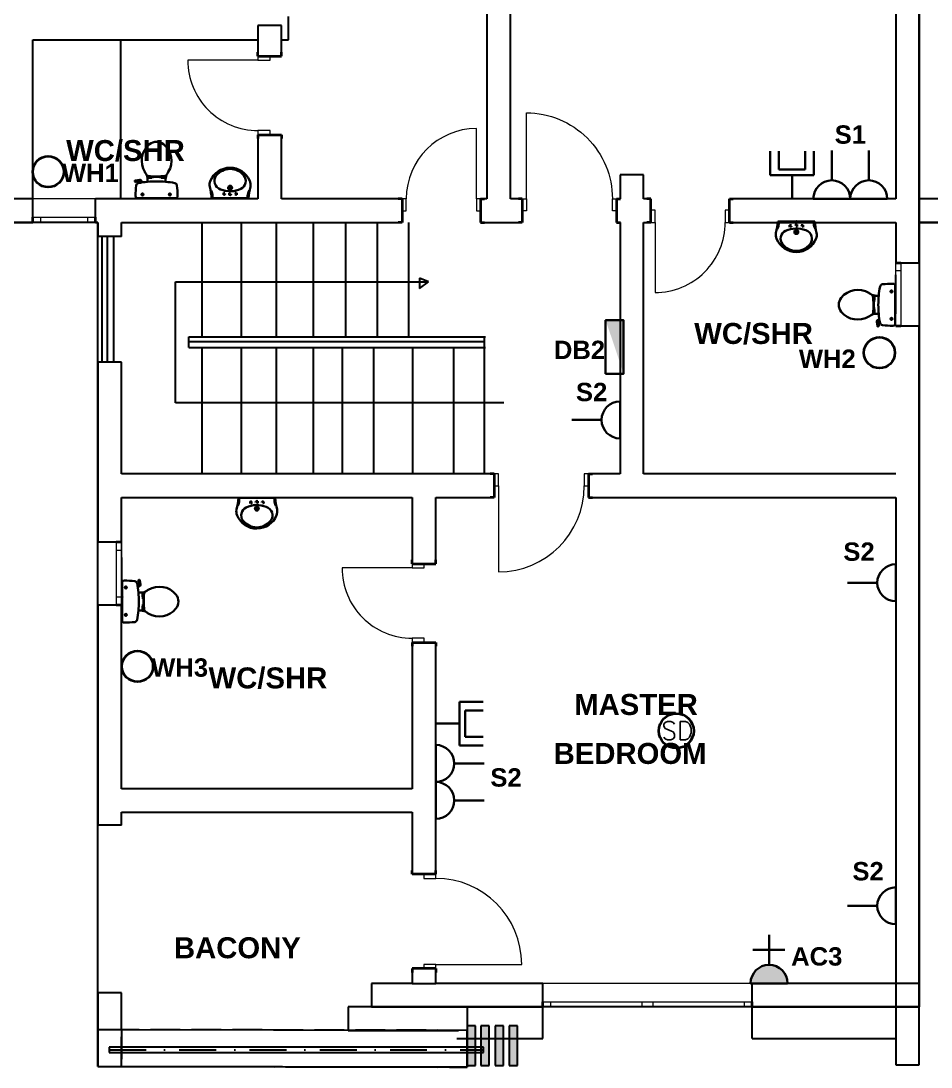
# Model space of a CAD drawing. Header units: inches. Extents: x 23 to 2032867, y 13 to 664695.
# Drawn here: x 349668 to 358355, y 293898 to 303877 of the extents above; entities that cross this region are included whole.
import ezdxf
from ezdxf.enums import TextEntityAlignment as Align

# ---------------------------------------------------------------- set-up
doc = ezdxf.new("R2010")
doc.units = ezdxf.units.IN
doc.header["$MEASUREMENT"] = 0
for name, pattern in [('DASHDOT', [1, 0.5, -0.25, 0, -0.25]), ('DASHED1', [1, 0.3, -0.4, 0.3]), ('Dot & Dashed', [670.277762, 352.777767, -176.388884, 0, -141.111112]), ('Hidden Line', [391.222223, 282.222223, -109])]:
    doc.linetypes.add(name, pattern=pattern)
for name, color, linetype, lineweight, true_color in [('2D Drafting - General_Pen_No__62', 7, 'Continuous', 20, 0xaaaaaa), ('2D Drafting - General_Pen_No__82', 7, 'Continuous', 20, 0xaaaaaa), ('Annotation - Text_Pen_No__86', 7, 'Continuous', 20, 0x5555ff), ('ARCHICAD Doors_Pen_No__23', 7, 'Continuous', 20, 0xff6600), ('ARCHICAD Doors_Pen_No__3', 7, 'Continuous', 18, 0xff6600), ('ARCHICAD Windows_Pen_No__23', 7, 'Continuous', 20, 0xff6600), ('ARCHICAD Windows_Pen_No__3', 7, 'Continuous', 18, 0xff6600), ('Structural - Bearing_Pen_No__160', 7, 'Continuous', 20, 0xb4a35c), ('Structural - Bearing_Pen_No__87', 7, 'Continuous', 20, 0x6a6a6a), ('Structural - Bearing_Pen_No__89', 7, 'Continuous', 20, 0x71cebe)]:
    doc.layers.add(name, color=color, linetype=linetype, lineweight=lineweight, true_color=true_color)
for name, color, linetype, lineweight in [('ARCHICAD Doors_Pen_No__27', 7, 'Continuous', 35), ('ARCHICAD Windows_Pen_No__27', 7, 'Continuous', 35), ('Building', 8, 'Continuous', 18), ('Interior - Furniture _Pen_No__16', 124, 'Continuous', 20), ('Interior - Furniture _Pen_No__75', 6, 'Continuous', 20), ('Structural - Bearing_Pen_No__27', 7, 'Continuous', 35), ('watersupply', 4, 'DASHDOT', 25)]:
    doc.layers.add(name, color=color, linetype=linetype, lineweight=lineweight)
for name, color, linetype in [('E-inst.', 3, 'Continuous'), ('E-power', 1, 'Continuous'), ('smoke detector', 6, 'Continuous')]:
    doc.layers.add(name, color=color, linetype=linetype)
doc.styles.add('GENERATED_STYLE_2', font='arialbd.ttf')
doc.styles.add('NEW', font='swisseb.ttf', dxfattribs={"width": 0.75})
doc.styles.add('RomanS', font='romans.shx')

msp = doc.modelspace()

# ---------------------------------------------------------------- hatches: boundary and pattern name
at = {"layer": 'E-power', "linetype": 'Continuous', "lineweight": 30}
h = msp.add_hatch(color=1, dxfattribs=at)
h.dxf.hatch_style = 1
h.paths.add_polyline_path([(355419.792, 300514.187), (355249.084, 301021.819), (355419.792, 301021.819)])
h = msp.add_hatch(color=1, dxfattribs=at)
h.dxf.hatch_style = 1
h.paths.add_polyline_path([(356984.103, 294696.224, 0.99979534), (356631.554, 294696.296)])
at = {"layer": 'Structural - Bearing_Pen_No__160', "linetype": 'Continuous', "lineweight": 25}
for points in [[(353926.525, 294290.713), (353926.525, 293911.682), (354006.525, 293911.682), (354006.525, 294290.713)], [(354058.36, 294290.713), (354058.36, 293911.682), (354138.36, 293911.682), (354138.36, 294290.713)], [(354193.111, 294290.713), (354193.111, 293911.682), (354273.111, 293911.682), (354273.111, 294290.713)], [(354327.863, 294290.713), (354327.863, 293911.682), (354407.863, 293911.682), (354407.863, 294290.713)]]:
    msp.add_hatch(color=8, dxfattribs=at).paths.add_polyline_path(points)

# ---------------------------------------------------------------- linework, layer by layer
at = {"color": 8, "linetype": 'Hidden Line'}
for p, q in [((350402.365, 294254.348), (350402.365, 293903.885)), ((350627.365, 294253.917), (350402.365, 294254.348)), ((353926.028, 294247.608), (350627.365, 294253.917)), ((350627.365, 294253.917), (350627.365, 293903.917)), ((350627.365, 293903.455), (350627.365, 294253.917)), ((353925.359, 293897.609), (353926.028, 294247.608)), ((350402.365, 293903.885), (350627.365, 293903.455)), ((350627.365, 293903.917), (353925.359, 293897.609))]:
    msp.add_line(p, q, dxfattribs=at)
at = {"layer": '2D Drafting - General_Pen_No__62', "color": 8, "linetype": 'Continuous', "lineweight": 25}
for p, q in [((351143.575, 300234.32), (351143.575, 301388.638)), ((351143.575, 301388.638), (353557.484, 301388.638)), ((353557.484, 301388.638), (353472.811, 301422.145)), ((353472.811, 301422.145), (353472.811, 301323.071)), ((353472.811, 301323.071), (353557.484, 301388.638)), ((354276.56, 300234.32), (351143.575, 300234.32))]:
    msp.add_line(p, q, dxfattribs=at)
at = {"layer": '2D Drafting - General_Pen_No__82', "color": 8, "linetype": 'Continuous', "lineweight": 25}
for p, q in [((351398.011, 300866.501), (351398.011, 301955.712)), ((351398.011, 300866.501), (351398.011, 301955.712)), ((351773.914, 300866.501), (351773.914, 301955.712)), ((351773.914, 300866.501), (351773.914, 301955.712)), ((352106.928, 300866.501), (352106.928, 301955.712)), ((352106.928, 300866.501), (352106.928, 301955.712)), ((352459.082, 300866.501), (352459.082, 301955.712)), ((352459.082, 300866.501), (352459.082, 301955.712)), ((352769.602, 300866.501), (352769.602, 301955.712)), ((352769.602, 300866.501), (352769.602, 301955.712)), ((353069.602, 300866.501), (353069.602, 301955.712)), ((353069.602, 300866.501), (353069.602, 301955.712)), ((353369.602, 300866.501), (353369.602, 301955.712)), ((353369.602, 300866.501), (353369.602, 301955.712)), ((350439.746, 301818.663), (350439.746, 300626.09)), ((350439.746, 301818.663), (350439.746, 300626.09)), ((350490.199, 301818.663), (350490.199, 300626.09)), ((350490.199, 301818.663), (350490.199, 300626.09)), ((350551.461, 301824.599), (350551.461, 300617.538)), ((350551.461, 301824.599), (350551.461, 300617.538)), ((351271.867, 300862.95), (354100.515, 300862.95)), ((351271.867, 300762.577), (351271.867, 300862.95)), ((351271.867, 300862.95), (354100.515, 300862.95)), ((351271.867, 300762.577), (351271.867, 300862.95)), ((351271.867, 300818.339), (354099.638, 300818.339)), ((351271.867, 300818.339), (354099.638, 300818.339)), ((354088.236, 300866.501), (354088.236, 299555.858)), ((354088.236, 300866.501), (354088.236, 299555.858)), ((351271.867, 300762.577), (354100.515, 300762.577)), ((351271.867, 300762.577), (354100.515, 300762.577)), ((351398.011, 299555.858), (351398.011, 300766.128)), ((351398.011, 299555.858), (351398.011, 300766.128)), ((351773.914, 299555.858), (351773.914, 300766.128)), ((351773.914, 299555.858), (351773.914, 300766.128)), ((352106.928, 299555.858), (352106.928, 300766.128)), ((352106.928, 299555.858), (352106.928, 300766.128)), ((352459.082, 299555.858), (352459.082, 300766.128)), ((352459.082, 299555.858), (352459.082, 300766.128)), ((352735.926, 299555.858), (352735.926, 300766.128)), ((352735.926, 299555.858), (352735.926, 300766.128)), ((353035.926, 299555.858), (353035.926, 300766.128)), ((353035.926, 299555.858), (353035.926, 300766.128)), ((353409.719, 299555.858), (353409.719, 300766.128)), ((353409.719, 299555.858), (353409.719, 300766.128)), ((353798.502, 299555.858), (353798.502, 300766.128)), ((353798.502, 299555.858), (353798.502, 300766.128))]:
    msp.add_line(p, q, dxfattribs=at)
at = {"layer": 'ARCHICAD Doors_Pen_No__23', "color": 8, "linetype": 'Continuous'}
for p, q in [((351930.1, 303541.4), (351930.1, 303501.4)), ((352045.1, 303541.4), (351930.1, 303541.4)), ((351930.1, 303501.4), (352045.1, 303501.4)), ((352045.1, 303501.4), (352045.1, 303541.4)), ((352045.1, 302831.4), (351930.1, 302831.4)), ((351930.1, 302831.4), (351930.1, 302791.4)), ((351930.1, 302791.4), (352045.1, 302791.4)), ((352045.1, 302791.4), (352045.1, 302831.4)), ((353345.643, 302180.502), (353305.643, 302180.502)), ((353305.643, 302180.502), (353305.643, 302065.502)), ((353345.643, 302065.502), (353345.643, 302180.502)), ((354055.643, 302180.502), (354015.643, 302180.502)), ((354015.643, 302180.502), (354015.643, 302065.502)), ((354055.643, 302065.502), (354055.643, 302180.502)), ((354452.925, 302180.502), (354492.925, 302180.502)), ((354452.925, 302065.502), (354452.925, 302180.502)), ((354492.925, 302180.502), (354492.925, 302065.502)), ((355312.925, 302065.502), (355312.925, 302180.502)), ((355312.925, 302180.502), (355352.925, 302180.502)), ((355352.925, 302180.502), (355352.925, 302065.502)), ((353305.643, 302065.502), (353345.643, 302065.502)), ((354015.643, 302065.502), (354055.643, 302065.502)), ((354492.925, 302065.502), (354452.925, 302065.502)), ((355352.925, 302065.502), (355312.925, 302065.502)), ((355719.683, 302070.502), (355679.683, 302070.502)), ((355679.683, 302070.502), (355679.683, 301955.502)), ((355719.683, 301955.502), (355719.683, 302070.502)), ((356429.683, 302070.502), (356389.683, 302070.502)), ((356389.683, 302070.502), (356389.683, 301955.502)), ((356429.683, 301955.502), (356429.683, 302070.502)), ((355679.683, 301955.502), (355719.683, 301955.502)), ((356389.683, 301955.502), (356429.683, 301955.502)), ((354224.688, 299555.858), (354184.688, 299555.858)), ((354184.688, 299555.858), (354184.688, 299440.858)), ((354224.688, 299440.858), (354224.688, 299555.858)), ((355084.688, 299555.858), (355044.688, 299555.858)), ((355044.688, 299555.858), (355044.688, 299440.858)), ((355084.688, 299440.858), (355084.688, 299555.858)), ((354184.688, 299440.858), (354224.688, 299440.858)), ((355044.688, 299440.858), (355084.688, 299440.858)), ((353402.34, 298699.003), (353402.34, 298659.003)), ((353517.34, 298699.003), (353402.34, 298699.003)), ((353517.34, 298659.003), (353517.34, 298699.003)), ((353402.34, 298659.003), (353517.34, 298659.003)), ((353517.34, 297989.003), (353402.34, 297989.003)), ((353402.34, 297989.003), (353402.34, 297949.003)), ((353517.34, 297949.003), (353517.34, 297989.003)), ((353402.34, 297949.003), (353517.34, 297949.003)), ((353512.34, 295736.872), (353512.34, 295696.872)), ((353627.34, 295736.872), (353512.34, 295736.872)), ((353512.34, 295696.872), (353627.34, 295696.872)), ((353627.34, 295696.872), (353627.34, 295736.872)), ((353627.34, 294876.872), (353512.34, 294876.872)), ((353512.34, 294876.872), (353512.34, 294836.872)), ((353512.34, 294836.872), (353627.34, 294836.872)), ((353627.34, 294836.872), (353627.34, 294876.872))]:
    msp.add_line(p, q, dxfattribs=at)
at = {"layer": 'ARCHICAD Doors_Pen_No__27', "color": 8, "linetype": 'Continuous'}
for p, q in [((351930.1, 303541.4), (351930.1, 303578.4)), ((352155.1, 303541.4), (352155.1, 303578.4)), ((351930.1, 303541.4), (352045.1, 303541.4)), ((352045.1, 303541.4), (352155.1, 303541.4)), ((351930.1, 302791.4), (352045.1, 302791.4)), ((351930.1, 302791.4), (351930.1, 302754.4)), ((352045.1, 302791.4), (352155.1, 302791.4)), ((352155.1, 302791.4), (352155.1, 302754.4)), ((353305.643, 302180.502), (353268.643, 302180.502)), ((353305.643, 302180.502), (353305.643, 302065.502)), ((354055.643, 302180.502), (354055.643, 302065.502)), ((354055.643, 302180.502), (354092.643, 302180.502)), ((354452.925, 302180.502), (354415.925, 302180.502)), ((354452.925, 302180.502), (354452.925, 302065.502)), ((355352.925, 302180.502), (355352.925, 302065.502)), ((355352.925, 302180.502), (355389.925, 302180.502)), ((355679.683, 302180.502), (355642.683, 302180.502)), ((355679.683, 302070.502), (355679.683, 302180.502)), ((356429.683, 302070.502), (356429.683, 302180.502)), ((356429.683, 302180.502), (356466.683, 302180.502)), ((353305.643, 302065.502), (353305.643, 301955.502)), ((354055.643, 302065.502), (354055.643, 301955.502)), ((354452.925, 302065.502), (354452.925, 301955.502)), ((355352.925, 302065.502), (355352.925, 301955.502)), ((355679.683, 301955.502), (355679.683, 302070.502)), ((356429.683, 301955.502), (356429.683, 302070.502)), ((353305.643, 301955.502), (353268.643, 301955.502)), ((354055.643, 301955.502), (354092.643, 301955.502)), ((354452.925, 301955.502), (354415.925, 301955.502)), ((355352.925, 301955.502), (355389.925, 301955.502)), ((355679.683, 301955.502), (355642.683, 301955.502)), ((356429.683, 301955.502), (356466.683, 301955.502)), ((354184.688, 299555.858), (354147.688, 299555.858)), ((354184.688, 299555.858), (354184.688, 299440.858)), ((355084.688, 299555.858), (355084.688, 299440.858)), ((355084.688, 299555.858), (355121.688, 299555.858)), ((354184.688, 299440.858), (354184.688, 299330.858)), ((355084.688, 299440.858), (355084.688, 299330.858)), ((354184.688, 299330.858), (354147.688, 299330.858)), ((355084.688, 299330.858), (355121.688, 299330.858)), ((353402.34, 298699.003), (353402.34, 298736.003)), ((353402.34, 298699.003), (353517.34, 298699.003)), ((353517.34, 298699.003), (353627.34, 298699.003)), ((353627.34, 298699.003), (353627.34, 298736.003)), ((353402.34, 297949.003), (353517.34, 297949.003)), ((353402.34, 297949.003), (353402.34, 297912.003)), ((353517.34, 297949.003), (353627.34, 297949.003)), ((353627.34, 297949.003), (353627.34, 297912.003)), ((353402.34, 295736.872), (353402.34, 295773.872)), ((353512.34, 295736.872), (353402.34, 295736.872)), ((353627.34, 295736.872), (353512.34, 295736.872)), ((353627.34, 295736.872), (353627.34, 295773.872)), ((353512.34, 294836.872), (353402.34, 294836.872)), ((353402.34, 294836.872), (353402.34, 294799.872)), ((353627.34, 294836.872), (353512.34, 294836.872)), ((353627.34, 294836.872), (353627.34, 294799.872))]:
    msp.add_line(p, q, dxfattribs=at)
at = {"layer": 'ARCHICAD Doors_Pen_No__3', "color": 8, "linetype": 'Continuous'}
for p, q in [((351930.1, 303501.4), (351260.1, 303501.4)), ((354492.925, 302180.502), (354492.925, 303000.502)), ((354015.643, 302180.502), (354015.643, 302850.502)), ((355719.683, 301955.502), (355719.683, 301285.502)), ((354224.688, 299440.858), (354224.688, 298620.858)), ((353402.34, 298659.003), (352732.34, 298659.003)), ((353627.34, 294876.872), (354447.34, 294876.872))]:
    msp.add_line(p, q, dxfattribs=at)
for centre, major_axis, start_param, end_param in [((351930.1, 303501.4), (473.762, 473.762), 2.35619449, 3.92699082), ((354015.643, 302180.502), (-473.762, 473.762), -0.78539816, 0.78539816), ((355719.683, 301955.502), (-473.762, 473.762), 2.35619449, 3.92699082), ((354224.688, 299440.858), (579.828, 579.828), 3.92699082, 5.49778714), ((353402.34, 298659.003), (473.762, 473.762), 2.35619449, 3.92699082), ((353627.34, 294876.872), (-579.828, 579.828), 3.92699082, 5.49778714)]:
    msp.add_ellipse(centre, major_axis=major_axis, ratio=1, start_param=start_param, end_param=end_param, dxfattribs=at)
at = {"layer": 'ARCHICAD Doors_Pen_No__3', "color": 8, "linetype": 'Continuous', "extrusion": (0, 0, -1)}
msp.add_ellipse((354492.925, 302180.502), major_axis=(-579.828, 579.828), ratio=1, start_param=0.78539816, end_param=2.35619449, dxfattribs=at)
at = {"layer": 'ARCHICAD Windows_Pen_No__23', "color": 8, "linetype": 'Continuous'}
for p, q in [((349780.115, 302005.502), (349855.115, 302005.502)), ((349855.115, 302005.502), (349855.115, 301955.502)), ((350305.115, 301955.502), (350305.115, 302005.502)), ((350305.115, 302005.502), (350380.115, 302005.502)), ((349855.115, 301955.502), (349780.115, 301955.502)), ((350380.115, 301955.502), (350305.115, 301955.502)), ((358067.133, 301493.734), (358017.133, 301493.734)), ((358067.133, 301568.734), (358067.133, 301493.734)), ((358017.133, 300968.734), (358017.133, 301043.734)), ((358017.133, 300968.734), (358017.133, 301043.734)), ((358067.133, 301043.734), (358067.133, 300968.734)), ((350577.365, 298904.381), (350577.365, 298829.381)), ((350627.365, 298829.381), (350627.365, 298904.381)), ((350577.365, 298829.381), (350627.365, 298829.381)), ((350627.365, 298379.381), (350577.365, 298379.381)), ((350577.365, 298379.381), (350577.365, 298304.381)), ((350627.365, 298304.381), (350627.365, 298379.381)), ((354648.087, 294521.26), (354723.087, 294521.26)), ((354723.087, 294521.26), (354723.087, 294471.26)), ((355598.087, 294471.26), (355598.087, 294521.26)), ((355598.087, 294521.26), (355648.087, 294521.26)), ((355648.087, 294521.26), (355698.087, 294521.26)), ((355698.087, 294521.26), (355698.087, 294471.26)), ((356573.087, 294471.26), (356573.087, 294521.26)), ((356573.087, 294521.26), (356648.087, 294521.26)), ((354723.087, 294471.26), (354648.087, 294471.26)), ((355648.087, 294471.26), (355598.087, 294471.26)), ((355698.087, 294471.26), (355648.087, 294471.26)), ((356648.087, 294471.26), (356573.087, 294471.26))]:
    msp.add_line(p, q, dxfattribs=at)
at = {"layer": 'ARCHICAD Windows_Pen_No__27', "color": 8, "linetype": 'Continuous'}
for p, q in [((349780.115, 301955.502), (349780.115, 302005.502)), ((350380.115, 301955.502), (350380.115, 302005.502)), ((358017.133, 301568.734), (358067.133, 301568.734)), ((358017.133, 300968.734), (358067.133, 300968.734)), ((350627.365, 298904.381), (350577.365, 298904.381)), ((350627.365, 298304.381), (350577.365, 298304.381)), ((354648.087, 294471.26), (354648.087, 294521.26)), ((356648.087, 294471.26), (356648.087, 294521.26))]:
    msp.add_line(p, q, dxfattribs=at)
at = {"layer": 'ARCHICAD Windows_Pen_No__3', "color": 8, "linetype": 'Continuous'}
for p, q in [((350380.115, 302180.502), (349780.115, 302180.502)), ((349855.115, 302005.502), (350305.115, 302005.502)), ((350380.115, 301955.502), (349780.115, 301955.502)), ((350305.115, 301955.502), (349855.115, 301955.502)), ((358017.133, 300968.734), (358017.133, 301568.734)), ((358017.133, 301043.734), (358017.133, 301493.734)), ((358067.133, 301493.734), (358067.133, 301043.734)), ((358242.133, 300968.734), (358242.133, 301568.734)), ((350402.365, 298904.381), (350402.365, 298304.381)), ((350627.365, 298904.381), (350627.365, 298304.381)), ((350577.365, 298829.381), (350577.365, 298379.381)), ((350627.365, 298379.381), (350627.365, 298829.381)), ((356648.087, 294696.26), (354648.087, 294696.26)), ((354723.087, 294521.26), (355598.087, 294521.26)), ((355698.087, 294521.26), (356573.087, 294521.26)), ((356648.087, 294471.26), (354648.087, 294471.26)), ((355598.087, 294471.26), (354723.087, 294471.26)), ((356573.087, 294471.26), (355698.087, 294471.26))]:
    msp.add_line(p, q, dxfattribs=at)
at = {"layer": 'Building', "linetype": 'Continuous', "lineweight": 30, "ltscale": 1000}
for p, q in [((350883.515, 302396.868), (350883.515, 302381.704)), ((350883.515, 302381.704), (350917.6, 302381.704)), ((350909.807, 302381.704), (350909.807, 302394.727)), ((350917.6, 302381.704), (350917.6, 302394.278)), ((350917.6, 302385.832), (350934.602, 302385.832)), ((350989.689, 302389.571), (350934.602, 302389.571)), ((350934.602, 302385.832), (350934.602, 302389.571)), ((350989.689, 302385.832), (350989.689, 302389.571)), ((351006.691, 302385.832), (350989.689, 302385.832)), ((351006.691, 302381.704), (351006.691, 302395.134)), ((351040.775, 302381.704), (351006.691, 302381.704)), ((351014.483, 302381.704), (351014.483, 302395.734)), ((351040.775, 302398.387), (351040.775, 302381.704)), ((350755.994, 302345.551), (350754.617, 302350.437)), ((350757.792, 302355.347), (350798.195, 302361.369)), ((350789.338, 302346.432), (350760.234, 302342.743)), ((350797.943, 302340.307), (350799.62, 302332.343)), ((350820.616, 302344.585), (350798.131, 302339.416)), ((350823.018, 302336.168), (350819.799, 302347.447)), ((350875.742, 302366.359), (350875.742, 302342.575)), ((351048.549, 302342.575), (351048.549, 302366.359)), ((350768.755, 302186.835), (351155.535, 302186.835)), ((351488.092, 302185.062), (351839.865, 302185.062)), ((351488.092, 302185.062, -1683.122), (351839.865, 302185.062, -1683.122)), ((351498.206, 302185.062), (351496.331, 302207.409)), ((351498.206, 302185.062, -1683.122), (351496.331, 302207.409, -1683.122)), ((351829.751, 302185.062), (351831.626, 302207.409)), ((351829.751, 302185.062, -1683.122), (351831.626, 302207.409, -1683.122)), ((357244.15, 301964.344), (356892.377, 301964.344)), ((357244.15, 301964.344, -1683.122), (356892.377, 301964.344, -1683.122)), ((356902.491, 301964.344), (356900.616, 301941.997)), ((356902.491, 301964.344, -1683.122), (356900.616, 301941.997, -1683.122)), ((357234.036, 301964.344), (357235.911, 301941.997)), ((357234.036, 301964.344, -1683.122), (357235.911, 301941.997, -1683.122)), ((358010.799, 300976.058), (358010.799, 301362.838)), ((357799.248, 301248.078), (357815.93, 301248.078)), ((357815.93, 301221.786), (357801.9, 301221.786)), ((357815.93, 301213.994), (357802.5, 301213.994)), ((357811.802, 301196.992), (357808.063, 301196.992)), ((357808.063, 301196.992), (357808.063, 301141.905)), ((357811.802, 301213.994), (357811.802, 301196.992)), ((357815.93, 301248.078), (357815.93, 301213.994)), ((357855.059, 301255.852), (357831.275, 301255.852)), ((357800.766, 301090.818), (357815.93, 301090.818)), ((357815.93, 301117.111), (357802.907, 301117.111)), ((357815.93, 301124.903), (357803.357, 301124.903)), ((357811.802, 301141.905), (357808.063, 301141.905)), ((357811.802, 301124.903), (357811.802, 301141.905)), ((357815.93, 301090.818), (357815.93, 301124.903)), ((357831.275, 301083.045), (357855.059, 301083.045)), ((357842.287, 300965.095), (357836.265, 301005.498)), ((357861.467, 301030.321), (357850.187, 301027.102)), ((357851.202, 300996.641), (357854.891, 300967.537)), ((357853.049, 301027.919), (357858.219, 301005.434)), ((357857.327, 301005.246), (357865.291, 301006.923)), ((357852.083, 300963.297), (357847.198, 300961.92)), ((352095.104, 299326.297), (351743.331, 299326.297)), ((352095.104, 299326.297, -1683.122), (351743.331, 299326.297, -1683.122)), ((351753.445, 299326.297), (351751.57, 299303.95)), ((351753.445, 299326.297, -1683.122), (351751.57, 299303.95, -1683.122)), ((352084.99, 299326.297), (352086.866, 299303.95)), ((352084.99, 299326.297, -1683.122), (352086.866, 299303.95, -1683.122)), ((350633.698, 298531.394), (350633.698, 298144.613)), ((350787.17, 298502.206), (350779.206, 298500.529)), ((350791.448, 298479.532), (350786.279, 298502.018)), ((350793.295, 298510.81), (350789.606, 298539.915)), ((350792.415, 298544.155), (350797.3, 298545.532)), ((350802.21, 298542.356), (350808.233, 298501.954)), ((350783.031, 298477.13), (350794.311, 298480.349)), ((350813.222, 298424.407), (350789.438, 298424.407)), ((350828.567, 298416.633), (350828.567, 298382.549)), ((350843.732, 298416.633), (350828.567, 298416.633)), ((350828.567, 298390.341), (350841.59, 298390.341)), ((350828.567, 298382.549), (350841.141, 298382.549)), ((350828.567, 298259.374), (350828.567, 298293.458)), ((350828.567, 298293.458), (350841.998, 298293.458)), ((350828.567, 298285.666), (350842.597, 298285.666)), ((350832.695, 298382.549), (350832.695, 298365.547)), ((350832.695, 298365.547), (350836.435, 298365.547)), ((350832.695, 298293.458), (350832.695, 298310.46)), ((350832.695, 298310.46), (350836.435, 298310.46)), ((350836.435, 298310.46), (350836.435, 298365.547)), ((350789.438, 298251.6), (350813.222, 298251.6)), ((350845.25, 298259.374), (350828.567, 298259.374))]:
    msp.add_line(p, q, dxfattribs=at)
at = {"layer": 'Building', "linetype": 'Continuous', "lineweight": 30, "ltscale": 50}
for p, q in [((351690.327, 302285.944), (351637.63, 302285.944)), ((351690.327, 302285.944, -1683.122), (351637.63, 302285.944, -1683.122)), ((351663.979, 302258.679), (351663.979, 302312.88)), ((351663.979, 302258.679, -1683.122), (351663.979, 302312.88, -1683.122)), ((350811.468, 302221.9), (350843.211, 302221.9)), ((350827.34, 302237.772), (350827.34, 302206.028)), ((351073.149, 302221.9), (351105.168, 302221.9)), ((351089.158, 302237.909), (351089.158, 302205.891)), ((357068.264, 301890.726), (357068.264, 301836.526)), ((357068.264, 301890.726, -1683.122), (357068.264, 301836.526, -1683.122)), ((357041.915, 301863.462), (357094.613, 301863.462)), ((357041.915, 301863.462, -1683.122), (357094.613, 301863.462, -1683.122)), ((357959.725, 301296.462), (357991.743, 301296.462)), ((357975.734, 301280.452), (357975.734, 301312.471)), ((357959.862, 301034.643), (357991.606, 301034.643)), ((357975.734, 301018.771), (357975.734, 301050.514)), ((351892.869, 299225.415), (351945.567, 299225.415)), ((351892.869, 299225.415, -1683.122), (351945.567, 299225.415, -1683.122)), ((351919.218, 299252.68), (351919.218, 299198.479)), ((351919.218, 299252.68, -1683.122), (351919.218, 299198.479, -1683.122)), ((350668.763, 298488.681), (350668.763, 298456.937)), ((350684.635, 298472.809), (350652.892, 298472.809)), ((350684.773, 298210.99), (350652.754, 298210.99)), ((350668.763, 298226.999), (350668.763, 298194.981))]:
    msp.add_line(p, q, dxfattribs=at)
at = {"layer": 'Building', "linetype": 'Continuous', "ltscale": 200}
for p, q in [((350968.479, 302180.502), (350955.812, 302193.169)), ((350955.812, 302193.169), (350955.812, 302180.502)), ((350955.812, 302180.502), (350968.479, 302193.169)), ((350968.479, 302193.169), (350968.479, 302180.502)), ((358004.466, 301175.782), (358017.133, 301175.782)), ((358017.133, 301175.782), (358004.466, 301163.115)), ((358017.133, 301163.115), (358004.466, 301175.782)), ((358004.466, 301163.115), (358017.133, 301163.115)), ((350627.365, 298331.67), (350640.032, 298344.337)), ((350640.032, 298344.337), (350627.365, 298344.337)), ((350627.365, 298344.337), (350640.032, 298331.67)), ((350640.032, 298331.67), (350627.365, 298331.67))]:
    msp.add_line(p, q, dxfattribs=at)
at = {"layer": 'Building', "linetype": 'DASHED1', "lineweight": 30, "ltscale": 50}
for p, q in [((351590.184, 302228.747), (351625.565, 302228.747)), ((351590.184, 302228.747, -1683.122), (351625.565, 302228.747, -1683.122)), ((351607.875, 302211.704), (351607.875, 302246.629)), ((351607.875, 302211.704, -1683.122), (351607.875, 302246.629, -1683.122)), ((351646.288, 302224.335), (351681.669, 302224.335)), ((351646.288, 302224.335, -1683.122), (351681.669, 302224.335, -1683.122)), ((351663.979, 302207.292), (351663.979, 302242.216)), ((351663.979, 302207.292, -1683.122), (351663.979, 302242.216, -1683.122)), ((351737.773, 302228.747), (351702.392, 302228.747)), ((351737.773, 302228.747, -1683.122), (351702.392, 302228.747, -1683.122)), ((351720.083, 302211.704), (351720.083, 302246.629)), ((351720.083, 302211.704, -1683.122), (351720.083, 302246.629, -1683.122)), ((356994.469, 301920.659), (357029.85, 301920.659)), ((356994.469, 301920.659, -1683.122), (357029.85, 301920.659, -1683.122)), ((357012.16, 301937.701), (357012.16, 301902.777)), ((357012.16, 301937.701, -1683.122), (357012.16, 301902.777, -1683.122)), ((357085.954, 301925.071), (357050.573, 301925.071)), ((357085.954, 301925.071, -1683.122), (357050.573, 301925.071, -1683.122)), ((357068.264, 301942.114), (357068.264, 301907.189)), ((357068.264, 301942.114, -1683.122), (357068.264, 301907.189, -1683.122)), ((357142.058, 301920.659), (357106.678, 301920.659)), ((357142.058, 301920.659, -1683.122), (357106.678, 301920.659, -1683.122)), ((357124.368, 301937.701), (357124.368, 301902.777)), ((357124.368, 301937.701, -1683.122), (357124.368, 301902.777, -1683.122)), ((351863.114, 299299.655), (351863.114, 299264.73)), ((351863.114, 299299.655, -1683.122), (351863.114, 299264.73, -1683.122)), ((351936.908, 299287.024), (351901.527, 299287.024)), ((351936.908, 299287.024, -1683.122), (351901.527, 299287.024, -1683.122)), ((351919.218, 299304.067), (351919.218, 299269.143)), ((351919.218, 299304.067, -1683.122), (351919.218, 299269.143, -1683.122)), ((351975.322, 299299.655), (351975.322, 299264.73)), ((351975.322, 299299.655, -1683.122), (351975.322, 299264.73, -1683.122)), ((351845.423, 299282.612), (351880.804, 299282.612)), ((351845.423, 299282.612, -1683.122), (351880.804, 299282.612, -1683.122)), ((351993.012, 299282.612), (351957.632, 299282.612)), ((351993.012, 299282.612, -1683.122), (351957.632, 299282.612, -1683.122))]:
    msp.add_line(p, q, dxfattribs=at)
at = {"layer": 'Building', "linetype": 'Continuous', "lineweight": 30, "ltscale": 200}
for p, q in [((351668.539, 302180.502), (351659.419, 302189.622)), ((351659.419, 302189.622), (351659.419, 302180.502)), ((351659.419, 302180.502), (351668.539, 302189.622)), ((351668.539, 302180.502, -1683.122), (351659.419, 302189.622, -1683.122)), ((351659.419, 302189.622, -1683.122), (351659.419, 302180.502, -1683.122)), ((351659.419, 302180.502, -1683.122), (351668.539, 302189.622, -1683.122)), ((351668.539, 302189.622), (351668.539, 302180.502)), ((351668.539, 302189.622, -1683.122), (351668.539, 302180.502, -1683.122)), ((357063.703, 301959.784), (357063.703, 301968.904)), ((357063.703, 301968.904), (357072.824, 301959.784)), ((357072.824, 301968.904), (357063.703, 301959.784)), ((357063.703, 301959.784, -1683.122), (357063.703, 301968.904, -1683.122)), ((357063.703, 301968.904, -1683.122), (357072.824, 301959.784, -1683.122)), ((357072.824, 301968.904, -1683.122), (357063.703, 301959.784, -1683.122)), ((357072.824, 301959.784), (357072.824, 301968.904)), ((357072.824, 301959.784, -1683.122), (357072.824, 301968.904, -1683.122)), ((351914.657, 299321.737), (351914.657, 299330.858)), ((351914.657, 299330.858), (351923.778, 299321.737)), ((351923.778, 299330.858), (351914.657, 299321.737)), ((351914.657, 299321.737, -1683.122), (351914.657, 299330.858, -1683.122)), ((351914.657, 299330.858, -1683.122), (351923.778, 299321.737, -1683.122)), ((351923.778, 299330.858, -1683.122), (351914.657, 299321.737, -1683.122)), ((351923.778, 299321.737), (351923.778, 299330.858)), ((351923.778, 299321.737, -1683.122), (351923.778, 299330.858, -1683.122))]:
    msp.add_line(p, q, dxfattribs=at)
at = {"layer": 'Building', "color": 8, "linetype": 'Continuous'}
msp.add_line((356788.851, 294696.26), (356713.851, 294696.26), dxfattribs=at)
at = {"layer": 'Building', "linetype": 'Continuous', "lineweight": 30, "ltscale": 1000}
for centre, radius in [((351663.979, 302285.944), 18.608), ((351663.979, 302285.944, -1683.122), 18.608), ((351663.979, 302285.944), 10.99), ((351663.979, 302285.944, -1683.122), 10.99), ((357068.264, 301863.462), 18.608), ((357068.264, 301863.462, -1683.122), 18.608), ((357068.264, 301863.462), 10.99), ((357068.264, 301863.462, -1683.122), 10.99), ((351919.218, 299225.415), 18.608), ((351919.218, 299225.415, -1683.122), 18.608), ((351919.218, 299225.415), 10.99), ((351919.218, 299225.415, -1683.122), 10.99)]:
    msp.add_circle(centre, radius, dxfattribs=at)
at = {"layer": 'Building', "linetype": 'Continuous', "lineweight": 30, "ltscale": 50}
for centre in [(350827.34, 302221.9), (351089.158, 302221.9), (357975.734, 301296.462), (357975.734, 301034.643), (350668.763, 298472.809), (350668.763, 298210.99)]:
    msp.add_circle(centre, 9.351, dxfattribs=at)
at = {"layer": 'Building', "linetype": 'DASHED1', "lineweight": 30, "ltscale": 50}
for centre in [(351607.875, 302228.747), (351607.875, 302228.747, -1683.122), (351663.979, 302224.335), (351663.979, 302224.335, -1683.122), (351720.083, 302228.747), (351720.083, 302228.747, -1683.122), (357012.16, 301920.659), (357012.16, 301920.659, -1683.122), (357068.264, 301925.071), (357068.264, 301925.071, -1683.122), (357124.368, 301920.659), (357124.368, 301920.659, -1683.122), (351863.114, 299282.612), (351863.114, 299282.612, -1683.122), (351919.218, 299287.024), (351919.218, 299287.024, -1683.122), (351975.322, 299282.612), (351975.322, 299282.612, -1683.122)]:
    msp.add_circle(centre, 9.504, dxfattribs=at)
at = {"layer": 'Building', "linetype": 'Continuous', "lineweight": 30, "ltscale": 1000}
for centre, radius, start, end in [((351024.845, 302542.209), 204.567, 129.1208282, 211.0923054), ((350962.145, 302619.304), 105.195, 50.8791806, 129.1208282), ((350899.446, 302542.209), 204.567, 328.9077103, 50.8791806), ((351663.983, 302273.816), 203.147, 22.4424723, 158.1531127), ((351663.983, 302273.816, -1683.122), 203.147, 22.4424723, 158.1531127), ((351149.941, 302617.65), 350.65, 211.0923054, 213.8429316), ((350775.176, 302366.359), 100.566, 0.0000019, 33.8429404), ((350885.122, 302412.37), 15.584, 217.7817379, 264.3005444), ((350955.221, 303114.743), 721.447, 264.3005444, 276.9358206), ((351040.46, 302414.046), 15.584, 276.9358105, 322.5800182), ((351149.115, 302366.359), 100.566, 146.1570684, 180), ((350774.349, 302617.65), 350.65, 326.1570702, 328.9077103), ((351597.91, 302349.967), 83.628, 141.6817737, 253.2461383), ((351597.91, 302349.967, -1683.122), 83.628, 141.6817737, 253.2461383), ((351663.979, 302296.934), 168.347, 38.53754, 141.4625075), ((351663.979, 302296.934, -1683.122), 168.347, 38.53754, 141.4625075), ((351731.003, 302350.319), 82.661, 295.2174734, 38.537704), ((351731.003, 302350.319, -1683.122), 82.661, 295.2174734, 38.537704), ((350758.367, 302351.494), 3.896, 98.4778948, 195.7397884), ((350759.744, 302346.608), 3.896, 195.7397884, 277.2238087), ((351657.614, 302208.364), 896.106, 173.6508475, 180), ((350792.962, 302304.574), 26.118, 100.7270761, 173.6508475), ((350962.145, 301411.508), 935.068, 95.3019114, 100.7270761), ((350790.318, 302338.702), 7.792, 11.8886154, 97.22379), ((350801.067, 302342.102), 19.481, 15.9271971, 98.4778948), ((350961.965, 301413.448), 933.119, 84.6980974, 95.3019114), ((350962.145, 301411.508), 935.068, 79.2903908, 84.6980974), ((351130.986, 302304.256), 26.494, 6.330877, 79.2903908), ((350266.677, 302208.364), 896.106, 0.0000019, 6.330877), ((351572.212, 302311.622), 103.901, 157.5093438, 189.5474663), ((351572.212, 302311.622, -1683.122), 103.901, 157.5093438, 189.5474663), ((350905.842, 302143.575), 583.726, 4.075602, 14.9730049), ((350905.842, 302143.575, -1683.122), 583.726, 4.075602, 14.9730049), ((351589.717, 302301.053), 124.156, 155.8931025, 156.0931451), ((351589.717, 302301.053, -1683.122), 124.156, 155.8931025, 156.0931451), ((352422.115, 302143.575), 583.726, 165.0270052, 175.9244355), ((352422.115, 302143.575, -1683.122), 583.726, 165.0270052, 175.9244355), ((351755.745, 302311.622), 103.901, 350.4525984, 22.4906661), ((351755.745, 302311.622, -1683.122), 103.901, 350.4525984, 22.4906661), ((350795.321, 302207.763), 33.819, 178.9808265, 218.2302081), ((351128.97, 302207.763), 33.819, 321.7697938, 1.0191617), ((351392.43, 302207.409), 103.901, 0.0000006, 30.0992783), ((351392.43, 302207.409, -1683.122), 103.901, 0.0000006, 30.0992783), ((351663.626, 302490.294), 238.006, 247.8276538, 295.5349405), ((351663.626, 302490.294, -1683.122), 238.006, 247.8276538, 295.5349405), ((351935.528, 302207.409), 103.901, 149.9007316, 180.0000094), ((351935.528, 302207.409, -1683.122), 103.901, 149.9007316, 180.0000094), ((356310.127, 302005.831), 583.726, 345.0270052, 355.9244355), ((356310.127, 302005.831, -1683.122), 583.726, 345.0270052, 355.9244355), ((356796.714, 301941.997), 103.901, 329.9007316, 0.0000094), ((356796.714, 301941.997, -1683.122), 103.901, 329.9007316, 0.0000094), ((357068.617, 301659.111), 238.006, 67.8276538, 115.5349405), ((357068.617, 301659.111, -1683.122), 238.006, 67.8276538, 115.5349405), ((357134.332, 301799.439), 83.628, 321.6817737, 73.2461383), ((357134.332, 301799.439, -1683.122), 83.628, 321.6817737, 73.2461383), ((357339.813, 301941.997), 103.901, 180.0000006, 210.0992783), ((357339.813, 301941.997, -1683.122), 103.901, 180.0000006, 210.0992783), ((357826.4, 302005.831), 583.726, 184.075602, 194.9730049), ((357826.4, 302005.831, -1683.122), 583.726, 184.075602, 194.9730049), ((356976.497, 301837.784), 103.901, 170.4525984, 202.4906661), ((356976.497, 301837.784, -1683.122), 103.901, 170.4525984, 202.4906661), ((357068.259, 301875.59), 203.147, 202.4424723, 338.1531127), ((357068.259, 301875.59, -1683.122), 203.147, 202.4424723, 338.1531127), ((357001.24, 301799.087), 82.661, 115.2174734, 218.537704), ((357001.24, 301799.087, -1683.122), 82.661, 115.2174734, 218.537704), ((357142.525, 301848.352), 124.156, 335.8931025, 336.0931451), ((357142.525, 301848.352, -1683.122), 124.156, 335.8931025, 336.0931451), ((357160.031, 301837.784), 103.901, 337.5093438, 9.5474663), ((357160.031, 301837.784, -1683.122), 103.901, 337.5093438, 9.5474663), ((357068.264, 301852.472), 168.347, 218.53754, 321.4625075), ((357068.264, 301852.472, -1683.122), 168.347, 218.53754, 321.4625075), ((357655.425, 301106.749), 204.567, 58.9077103, 140.8791806), ((357579.985, 300981.652), 350.65, 56.1570702, 58.9077103), ((358786.126, 301169.448), 935.068, 169.2903908, 174.6980974), ((357893.378, 301338.289), 26.494, 96.330877, 169.2903908), ((357989.27, 300473.98), 896.106, 90.0000019, 96.330877), ((357989.871, 301336.273), 33.819, 51.7697938, 91.0191617), ((357578.33, 301169.448), 105.195, 140.8791806, 219.1208282), ((357831.275, 301356.418), 100.566, 236.1570684, 270), ((357783.588, 301247.763), 15.584, 6.9358105, 52.5800181), ((357082.891, 301162.524), 721.447, 354.3005444, 6.9358206), ((358784.186, 301169.268), 933.119, 174.6980974, 185.3019114), ((357655.425, 301232.148), 204.567, 219.1208282, 301.0923054), ((357831.275, 300982.479), 100.566, 90.0000019, 123.8429404), ((357785.265, 301092.425), 15.584, 307.7817379, 354.3005444), ((358786.126, 301169.448), 935.068, 185.3019114, 190.7270761), ((357579.985, 301357.244), 350.65, 301.0923054, 303.8429316), ((357855.533, 301008.37), 19.481, 105.9271971, 188.4778948), ((357858.933, 300997.621), 7.792, 101.8886154, 187.22379), ((357893.061, 301000.265), 26.118, 190.7270761, 263.6508475), ((357846.141, 300965.67), 3.896, 188.4778948, 285.7397884), ((357851.026, 300967.047), 3.896, 285.7397884, 7.2238087), ((357989.27, 301864.917), 896.106, 263.6508475, 270), ((357989.871, 301002.624), 33.819, 268.9808265, 308.2302081), ((351161.082, 299367.784), 583.726, 345.0270052, 355.9244355), ((351161.082, 299367.784, -1683.122), 583.726, 345.0270052, 355.9244355), ((351647.668, 299303.95), 103.901, 329.9007316, 0.0000094), ((351647.668, 299303.95, -1683.122), 103.901, 329.9007316, 0.0000094), ((352190.767, 299303.95), 103.901, 180.0000006, 210.0992783), ((352190.767, 299303.95, -1683.122), 103.901, 180.0000006, 210.0992783), ((352677.354, 299367.784), 583.726, 184.075602, 194.9730049), ((352677.354, 299367.784, -1683.122), 583.726, 184.075602, 194.9730049), ((351827.451, 299199.737), 103.901, 170.4525984, 202.4906661), ((351827.451, 299199.737, -1683.122), 103.901, 170.4525984, 202.4906661), ((351852.194, 299161.04), 82.661, 115.2174734, 218.537704), ((351852.194, 299161.04, -1683.122), 82.661, 115.2174734, 218.537704), ((351919.571, 299021.065), 238.006, 67.8276538, 115.5349405), ((351919.571, 299021.065, -1683.122), 238.006, 67.8276538, 115.5349405), ((351985.286, 299161.393), 83.628, 321.6817737, 73.2461383), ((351985.286, 299161.393, -1683.122), 83.628, 321.6817737, 73.2461383), ((352010.985, 299199.737), 103.901, 337.5093438, 9.5474663), ((352010.985, 299199.737, -1683.122), 103.901, 337.5093438, 9.5474663), ((351919.213, 299237.544), 203.147, 202.4424723, 338.1531127), ((351919.213, 299237.544, -1683.122), 203.147, 202.4424723, 338.1531127), ((351919.218, 299214.425), 168.347, 218.53754, 321.4625075), ((351919.218, 299214.425, -1683.122), 168.347, 218.53754, 321.4625075), ((351993.479, 299210.306), 124.156, 335.8931025, 336.0931451), ((351993.479, 299210.306, -1683.122), 124.156, 335.8931025, 336.0931451), ((350654.626, 298504.828), 33.819, 88.9808265, 128.2302081), ((350655.228, 297642.535), 896.106, 83.6508475, 90), ((350751.437, 298507.187), 26.118, 10.7270761, 83.6508475), ((349858.371, 298338.004), 935.068, 5.3019114, 10.7270761), ((350785.565, 298509.831), 7.792, 281.8886154, 7.22379), ((350793.471, 298540.405), 3.896, 105.7397884, 187.2238087), ((350788.965, 298499.082), 19.481, 285.9271971, 8.4778948), ((350798.357, 298541.782), 3.896, 8.4778948, 105.7397884), ((349860.311, 298338.184), 933.119, 354.6980974, 5.3019114), ((350813.222, 298524.973), 100.566, 270.0000019, 303.8429404), ((351561.606, 298344.927), 721.447, 174.3005444, 186.9358206), ((350859.233, 298415.027), 15.584, 127.7817379, 174.3005444), ((351064.513, 298150.207), 350.65, 121.0923054, 123.8429316), ((350989.073, 298275.304), 204.567, 39.1208282, 121.0923054), ((351066.167, 298338.004), 105.195, 320.8791806, 39.1208282), ((349858.371, 298338.004), 935.068, 349.2903908, 354.6980974), ((350813.222, 298151.034), 100.566, 56.1570684, 90), ((350860.909, 298259.689), 15.584, 186.9358105, 232.5800181), ((351064.513, 298525.799), 350.65, 236.1570702, 238.9077103), ((350989.073, 298400.703), 204.567, 238.9077103, 320.8791806), ((350654.626, 298171.179), 33.819, 231.7697938, 271.0191617), ((350655.228, 299033.472), 896.106, 270.0000019, 276.330877), ((350751.12, 298169.162), 26.494, 276.330877, 349.2903908)]:
    msp.add_arc(centre, radius, start, end, dxfattribs=at)
at = {"layer": 'E-inst.', "lineweight": 35}
msp.add_circle((355922.788, 297104.848), 166.059, dxfattribs=at)
at = {"layer": 'E-power', "color": 1, "linetype": 'Continuous', "lineweight": 30}
for p, q in [((356818.407, 302406.878), (356818.407, 302633.254)), ((357235.995, 302406.878), (357235.995, 302633.254)), ((357406.765, 302356.776), (357406.765, 302641.874)), ((357759.484, 302356.776), (357759.484, 302641.874)), ((357027.201, 302406.878), (356818.407, 302406.878)), ((357027.201, 302406.878), (357027.201, 302180.502)), ((357027.201, 302406.878), (357235.995, 302406.878)), ((357230.66, 302180.502), (357583.209, 302180.502)), ((357583.379, 302180.502), (357935.928, 302180.502)), ((355386.024, 299894.384), (355386.024, 300246.933)), ((355209.75, 300070.489), (354924.652, 300070.489)), ((358017.133, 298341.712), (358017.133, 298694.261)), ((357840.858, 298517.817), (357555.76, 298517.817)), ((353853.716, 297173.936), (353853.716, 297382.73)), ((353853.716, 297382.73), (354080.093, 297382.73)), ((353853.716, 297173.936), (353627.34, 297173.936)), ((353853.716, 297173.936), (353853.716, 296965.142)), ((353627.34, 296970.476), (353627.34, 296617.927)), ((353853.716, 296965.142), (354080.093, 296965.142)), ((353803.615, 296794.372), (354088.713, 296794.372)), ((353627.34, 296617.757), (353627.34, 296265.209)), ((353803.615, 296441.653), (354088.713, 296441.653)), ((358017.133, 295260.012), (358017.133, 295612.561)), ((357840.858, 295436.116), (357555.76, 295436.116)), ((356807.901, 294872.498), (356808.017, 295157.597)), ((356807.959, 295015.048), (356652.153, 295015.111)), ((356807.959, 295015.048), (356960.239, 295014.985)), ((356631.554, 294696.296), (356984.103, 294696.224))]:
    msp.add_line(p, q, dxfattribs=at)
at = {"layer": 'E-power', "color": 5, "linetype": 'Continuous', "lineweight": 30}
for p, q in [((356901.59, 302460.695), (356901.59, 302633.254)), ((357152.811, 302460.695), (357152.811, 302633.254)), ((357027.201, 302460.695), (356901.59, 302460.695)), ((357027.201, 302460.695), (357152.811, 302460.695)), ((353907.534, 297299.546), (354080.093, 297299.546)), ((353907.534, 297173.936), (353907.534, 297299.546)), ((353907.534, 297173.936), (353907.534, 297048.325)), ((353907.534, 297048.325), (354080.093, 297048.325))]:
    msp.add_line(p, q, dxfattribs=at)
at = {"layer": 'E-power', "color": 1, "linetype": 'Continuous', "lineweight": 30}
msp.add_lwpolyline([(355248.201, 300511.454), (355248.201, 301021.819), (355419.792, 301021.819), (355419.792, 300511.454)], close=True, dxfattribs=at)
for centre, start, end in [((357406.765, 302180.502), 0, 180), ((357759.484, 302180.502), 0, 180), ((355386.024, 300070.489), 90, 270), ((358017.133, 298517.817), 90, 270), ((353627.34, 296794.372), 270, 90), ((353627.34, 296441.653), 270, 90), ((358017.133, 295436.116), 90, 270), ((356807.828, 294696.224), 359.9765451, 179.9765451)]:
    msp.add_arc(centre, 176.274, start, end, dxfattribs=at)
at = {"layer": 'Interior - Furniture _Pen_No__16', "color": 8, "linetype": 'Continuous', "lineweight": 25}
for p, q in [((350508.863, 294087.128), (350508.863, 294037.128)), ((354082.709, 294087.128), (350508.863, 294087.128)), ((350508.863, 294037.128), (354082.709, 294037.128)), ((354082.709, 294037.128), (354082.709, 294087.128))]:
    msp.add_line(p, q, dxfattribs=at)
at = {"layer": 'Interior - Furniture _Pen_No__16', "color": 8, "linetype": 'Dot & Dashed', "lineweight": 25}
msp.add_line((350508.863, 294062.128), (354082.709, 294062.128), dxfattribs=at)
at = {"layer": 'Interior - Furniture _Pen_No__75', "color": 8, "linetype": 'Continuous', "lineweight": 25}
for p, q in [((358017.133, 301081.965), (358017.133, 301455.502)), ((358017.133, 301127.759), (358017.133, 301409.708)), ((350627.365, 298757.539), (350627.365, 298384.002)), ((350627.365, 298711.745), (350627.365, 298429.795)), ((350627.365, 298384.002), (350642.44, 298376.901))]:
    msp.add_line(p, q, dxfattribs=at)
at = {"layer": 'Structural - Bearing_Pen_No__27', "color": 8, "linetype": 'Continuous', "lineweight": 25}
for p, q in [((354114.382, 306696.26), (354114.382, 302180.502)), ((354339.382, 302180.502), (354339.382, 306696.26)), ((358017.133, 306696.26), (358017.133, 302180.502)), ((358242.133, 306696.26), (358242.133, 302180.502)), ((352220.185, 303695.294), (352220.185, 303920.294)), ((352155.1, 303833.76), (351930.1, 303833.76)), ((351930.1, 303833.76), (351930.1, 303541.4)), ((352155.1, 303541.4), (352155.1, 303833.76)), ((349780.115, 303695.294), (351930.1, 303695.294)), ((349780.115, 302180.502), (349780.115, 303695.294)), ((350619.012, 303695.294), (350619.012, 302180.502)), ((352155.1, 303695.294), (352220.185, 303695.294)), ((358242.133, 302180.502), (358242.133, 303695.294)), ((351930.1, 303541.4), (351930.1, 303578.4)), ((352155.1, 303541.4), (352155.1, 303578.4)), ((351930.1, 303541.4), (352045.1, 303541.4)), ((352045.1, 303541.4), (352155.1, 303541.4)), ((351930.1, 302791.4), (351930.1, 302754.4)), ((351930.1, 302791.4), (352045.1, 302791.4)), ((351930.1, 302791.4), (351930.1, 302180.502)), ((352045.1, 302791.4), (352155.1, 302791.4)), ((352155.1, 302791.4), (352155.1, 302754.4)), ((352155.1, 302180.502), (352155.1, 302791.4)), ((355611.024, 302408.932), (355386.024, 302408.932)), ((355386.024, 302408.932), (355386.024, 302180.502)), ((355611.024, 302180.502), (355611.024, 302408.932)), ((349780.115, 302180.502), (349555.115, 302180.502)), ((349780.115, 302005.502), (349780.115, 302180.502)), ((350380.115, 302005.502), (350380.115, 302180.502)), ((351930.1, 302180.502), (350380.115, 302180.502)), ((353305.643, 302180.502), (352155.1, 302180.502)), ((353305.643, 302180.502), (353268.643, 302180.502)), ((353305.643, 302180.502), (353305.643, 302065.502)), ((354055.643, 302180.502), (354092.643, 302180.502)), ((354055.643, 302180.502), (354055.643, 302065.502)), ((354114.382, 302180.502), (354055.643, 302180.502)), ((354452.925, 302180.502), (354339.382, 302180.502)), ((354452.925, 302180.502), (354415.925, 302180.502)), ((354452.925, 302180.502), (354452.925, 302065.502)), ((355352.925, 302180.502), (355389.925, 302180.502)), ((355352.925, 302180.502), (355352.925, 302065.502)), ((355386.024, 302180.502), (355352.925, 302180.502)), ((355679.683, 302180.502), (355611.024, 302180.502)), ((355679.683, 302180.502), (355642.683, 302180.502)), ((355679.683, 302070.502), (355679.683, 302180.502)), ((356429.683, 302180.502), (356466.683, 302180.502)), ((356429.683, 302070.502), (356429.683, 302180.502)), ((358017.133, 302180.502), (356429.683, 302180.502)), ((358467.133, 302180.502), (358242.133, 302180.502)), ((349780.115, 301955.502), (349780.115, 302005.502)), ((350380.115, 301955.502), (350380.115, 302005.502)), ((353305.643, 302065.502), (353305.643, 301955.502)), ((354055.643, 302065.502), (354055.643, 301955.502)), ((354452.925, 302065.502), (354452.925, 301955.502)), ((355352.925, 302065.502), (355352.925, 301955.502)), ((355679.683, 301955.502), (355679.683, 302070.502)), ((356429.683, 301955.502), (356429.683, 302070.502)), ((349555.115, 301955.502), (349780.115, 301955.502)), ((350380.115, 301955.502), (350402.365, 301955.502)), ((350402.365, 301955.502), (350402.365, 301821.068)), ((350627.365, 301955.502), (353305.643, 301955.502)), ((350627.365, 301821.068), (350627.365, 301955.502)), ((353305.643, 301955.502), (353268.643, 301955.502)), ((354055.643, 301955.502), (354092.643, 301955.502)), ((354055.643, 301955.502), (354452.925, 301955.502)), ((354452.925, 301955.502), (354415.925, 301955.502)), ((355352.925, 301955.502), (355389.925, 301955.502)), ((355352.925, 301955.502), (355386.024, 301955.502)), ((355386.024, 301955.502), (355386.024, 299555.858)), ((355611.024, 301955.502), (355679.683, 301955.502)), ((355611.024, 299555.858), (355611.024, 301955.502)), ((355679.683, 301955.502), (355642.683, 301955.502)), ((356429.683, 301955.502), (356466.683, 301955.502)), ((356429.683, 301955.502), (358017.133, 301955.502)), ((358017.133, 301955.502), (358017.133, 301568.734)), ((358242.133, 301568.734), (358242.133, 301955.502)), ((358242.133, 301955.502), (358467.133, 301955.502)), ((350627.365, 301821.068), (350402.365, 301821.068)), ((358017.133, 301568.734), (358067.133, 301568.734)), ((358067.133, 301568.734), (358242.133, 301568.734)), ((358017.133, 300968.734), (358067.133, 300968.734)), ((358067.133, 300968.734), (358242.133, 300968.734)), ((358242.133, 293919.631), (358242.133, 300968.734)), ((350627.365, 300621.068), (350402.365, 300621.068)), ((350402.365, 300621.068), (350402.365, 299330.858)), ((350627.365, 299555.858), (350627.365, 300621.068)), ((354184.688, 299555.858), (350627.365, 299555.858)), ((354184.688, 299555.858), (354147.688, 299555.858)), ((354184.688, 299555.858), (354184.688, 299440.858)), ((355084.688, 299555.858), (355121.688, 299555.858)), ((355084.688, 299555.858), (355084.688, 299440.858)), ((355386.024, 299555.858), (355084.688, 299555.858)), ((358017.133, 299555.858), (355611.024, 299555.858)), ((354184.688, 299440.858), (354184.688, 299330.858)), ((355084.688, 299440.858), (355084.688, 299330.858)), ((350402.365, 299330.858), (350402.365, 298904.381)), ((350627.365, 299330.858), (353402.34, 299330.858)), ((350627.365, 298904.381), (350627.365, 299330.858)), ((353402.34, 299330.858), (353402.34, 298699.003)), ((353627.34, 298699.003), (353627.34, 299330.858)), ((353627.34, 299330.858), (354184.688, 299330.858)), ((354184.688, 299330.858), (354147.688, 299330.858)), ((355084.688, 299330.858), (355121.688, 299330.858)), ((355084.688, 299330.858), (358017.133, 299330.858)), ((358017.133, 299330.858), (358017.133, 293919.631)), ((350577.365, 298904.381), (350402.365, 298904.381)), ((350627.365, 298904.381), (350577.365, 298904.381)), ((353402.34, 298699.003), (353402.34, 298736.003)), ((353402.34, 298699.003), (353517.34, 298699.003)), ((353517.34, 298699.003), (353627.34, 298699.003)), ((353627.34, 298699.003), (353627.34, 298736.003)), ((350577.365, 298304.381), (350402.365, 298304.381)), ((350402.365, 298304.381), (350402.365, 296553.215)), ((350627.365, 298304.381), (350577.365, 298304.381)), ((350627.365, 296553.215), (350627.365, 298304.381)), ((353402.34, 297949.003), (353402.34, 297912.003)), ((353402.34, 297949.003), (353517.34, 297949.003)), ((353402.34, 297949.003), (353402.34, 296553.215)), ((353517.34, 297949.003), (353627.34, 297949.003)), ((353627.34, 297949.003), (353627.34, 297912.003)), ((353627.34, 295736.872), (353627.34, 297949.003)), ((350402.365, 296553.215), (350402.365, 296328.215)), ((353402.34, 296553.215), (350627.365, 296553.215)), ((350402.365, 296328.215), (350402.365, 296205.311)), ((350627.365, 296205.311), (350627.365, 296328.215)), ((350627.365, 296328.215), (353402.34, 296328.215)), ((353402.34, 296328.215), (353402.34, 295736.872)), ((350627.365, 296205.311), (350402.365, 296205.311)), ((353402.34, 295736.872), (353402.34, 295773.872)), ((353512.34, 295736.872), (353402.34, 295736.872)), ((353627.34, 295736.872), (353512.34, 295736.872)), ((353627.34, 295736.872), (353627.34, 295773.872)), ((353402.34, 294836.872), (353402.34, 294799.872)), ((353512.34, 294836.872), (353402.34, 294836.872)), ((353402.34, 294836.872), (353402.34, 294696.26)), ((353627.34, 294836.872), (353512.34, 294836.872)), ((353627.34, 294836.872), (353627.34, 294799.872)), ((353627.34, 294696.26), (353627.34, 294836.872)), ((353014.947, 294696.26), (353014.947, 294471.26)), ((353402.34, 294696.26), (353014.947, 294696.26)), ((353402.34, 294696.26), (353627.34, 294696.26)), ((354648.087, 294696.26), (353627.34, 294696.26)), ((354648.087, 294521.26), (354648.087, 294696.26)), ((356648.087, 294521.26), (356648.087, 294696.26)), ((358240.115, 294696.26), (356648.087, 294696.26)), ((358240.115, 294471.26), (358240.115, 294696.26)), ((350627.365, 294605.311), (350402.365, 294605.311)), ((350402.365, 294605.311), (350402.365, 293903.455)), ((350627.365, 294253.917), (350627.365, 294605.311)), ((354648.087, 294471.26), (354648.087, 294521.26)), ((356648.087, 294471.26), (356648.087, 294521.26)), ((352789.947, 294471.26), (352789.947, 294246.26)), ((353844.257, 294471.26), (352789.947, 294471.26)), ((353014.947, 294471.26), (354648.087, 294471.26)), ((354648.087, 294471.26), (353827.217, 294471.26)), ((354648.087, 294171.26), (354648.087, 294471.26)), ((356648.087, 294171.26), (356648.087, 294471.26)), ((356648.087, 294471.26), (358240.115, 294471.26)), ((358015.115, 294471.26), (356648.087, 294471.26)), ((352789.947, 294246.26), (353844.257, 294246.26)), ((354006.525, 294290.713), (353926.525, 294290.713)), ((353926.525, 294290.713), (353926.525, 293911.682)), ((354006.525, 293911.682), (354006.525, 294290.713)), ((354138.36, 294290.713), (354058.36, 294290.713)), ((354058.36, 294290.713), (354058.36, 293911.682)), ((354138.36, 293911.682), (354138.36, 294290.713)), ((354273.111, 294290.713), (354193.111, 294290.713)), ((354193.111, 294290.713), (354193.111, 293911.682)), ((354273.111, 293911.682), (354273.111, 294290.713)), ((354407.863, 294290.713), (354327.863, 294290.713)), ((354327.863, 294290.713), (354327.863, 293911.682)), ((354407.863, 293911.682), (354407.863, 294290.713)), ((353827.217, 294171.26), (354648.087, 294171.26)), ((356648.087, 294171.26), (358015.115, 294171.26)), ((350402.365, 293903.455), (350627.365, 293903.455)), ((353926.525, 293911.682), (354006.525, 293911.682)), ((354058.36, 293911.682), (354138.36, 293911.682)), ((354193.111, 293911.682), (354273.111, 293911.682)), ((354327.863, 293911.682), (354407.863, 293911.682)), ((358017.133, 293919.631), (358242.133, 293919.631))]:
    msp.add_line(p, q, dxfattribs=at)
at = {"layer": 'Structural - Bearing_Pen_No__87', "color": 8, "linetype": 'Continuous', "lineweight": 25}
for p, q in [((350627.365, 294253.917), (350402.365, 294254.348)), ((353926.028, 294247.608), (350627.365, 294253.917)), ((353925.359, 293897.609), (353926.028, 294247.608)), ((350402.365, 293903.885), (350627.365, 293903.455)), ((350627.365, 293903.917), (353925.359, 293897.609))]:
    msp.add_line(p, q, dxfattribs=at)
at = {"layer": 'Structural - Bearing_Pen_No__89', "color": 8, "linetype": 'Continuous', "lineweight": 25}
for p, q in [((358242.133, 306921.26), (358240.115, 294471.26)), ((358242.133, 301955.712), (358242.133, 306921.26)), ((350402.365, 301955.712), (349555.115, 301955.712)), ((350402.365, 293903.455), (350402.365, 301955.712)), ((359089.383, 301955.712), (358242.133, 301955.712)), ((353926.526, 294471.26), (353925.359, 293897.609)), ((358240.115, 294471.26), (353926.526, 294471.26)), ((353925.359, 293897.609), (350402.365, 293903.455))]:
    msp.add_line(p, q, dxfattribs=at)
at = {"layer": 'watersupply', "color": 1, "linetype": 'Continuous', "lineweight": 35, "ltscale": 10}
for centre in [(349928.036, 302437.851), (357861.868, 300711.616), (350780.34, 297720.002)]:
    msp.add_circle(centre, 147.921, dxfattribs=at)

# ---------------------------------------------------------------- texts
at = {"layer": 'Annotation - Text_Pen_No__86', "color": 8, "linetype": 'Hidden Line', "lineweight": 25, "style": 'GENERATED_STYLE_2'}
for s, p in [('WC/SHR', (350099.175, 302540.438)), ('WC/SHR', (356093.785, 300795.661)), ('WC/SHR', (351458.78, 297509.817)), ('MASTER', (354948.628, 297256.538)), ('BEDROOM', (354752.277, 296789.407)), ('BACONY', (351128.278, 294935.672))]:
    msp.add_text(s, height=200, dxfattribs=at).set_placement(p)
at = {"layer": 'E-power', "color": 7, "linetype": 'Continuous', "lineweight": 30, "style": 'NEW'}
for s, p in [('S1', (357584.069, 302793.251, -7439.926)), ('WH1', (350330.367, 302426.787, -7439.926)), ('DB2', (354998.821, 300740.28, -7439.926)), ('WH2', (357364.117, 300656.16, -7439.926)), ('S2', (355114.312, 300337.34, -7439.926)), ('S2', (357666.733, 298814.693, -7439.926)), ('WH3', (351182.671, 297708.938, -7439.926)), ('S2', (354297.427, 296660.55, -7439.926)), ('S2', (357753.373, 295766.194, -7439.926)), ('AC3', (357263.408, 294953.4, -7439.926))]:
    msp.add_text(s, height=175, dxfattribs=at).set_placement(p, align=Align.MIDDLE)
at = {"layer": 'smoke detector', "color": 7, "lineweight": 20, "insert": (355780.381, 297193.926), "char_height": 173.7586, "width": 1841.05339, "attachment_point": 1, "style": 'RomanS'}
msp.add_mtext('SD', dxfattribs=at)

doc.saveas('drawing.dxf')
